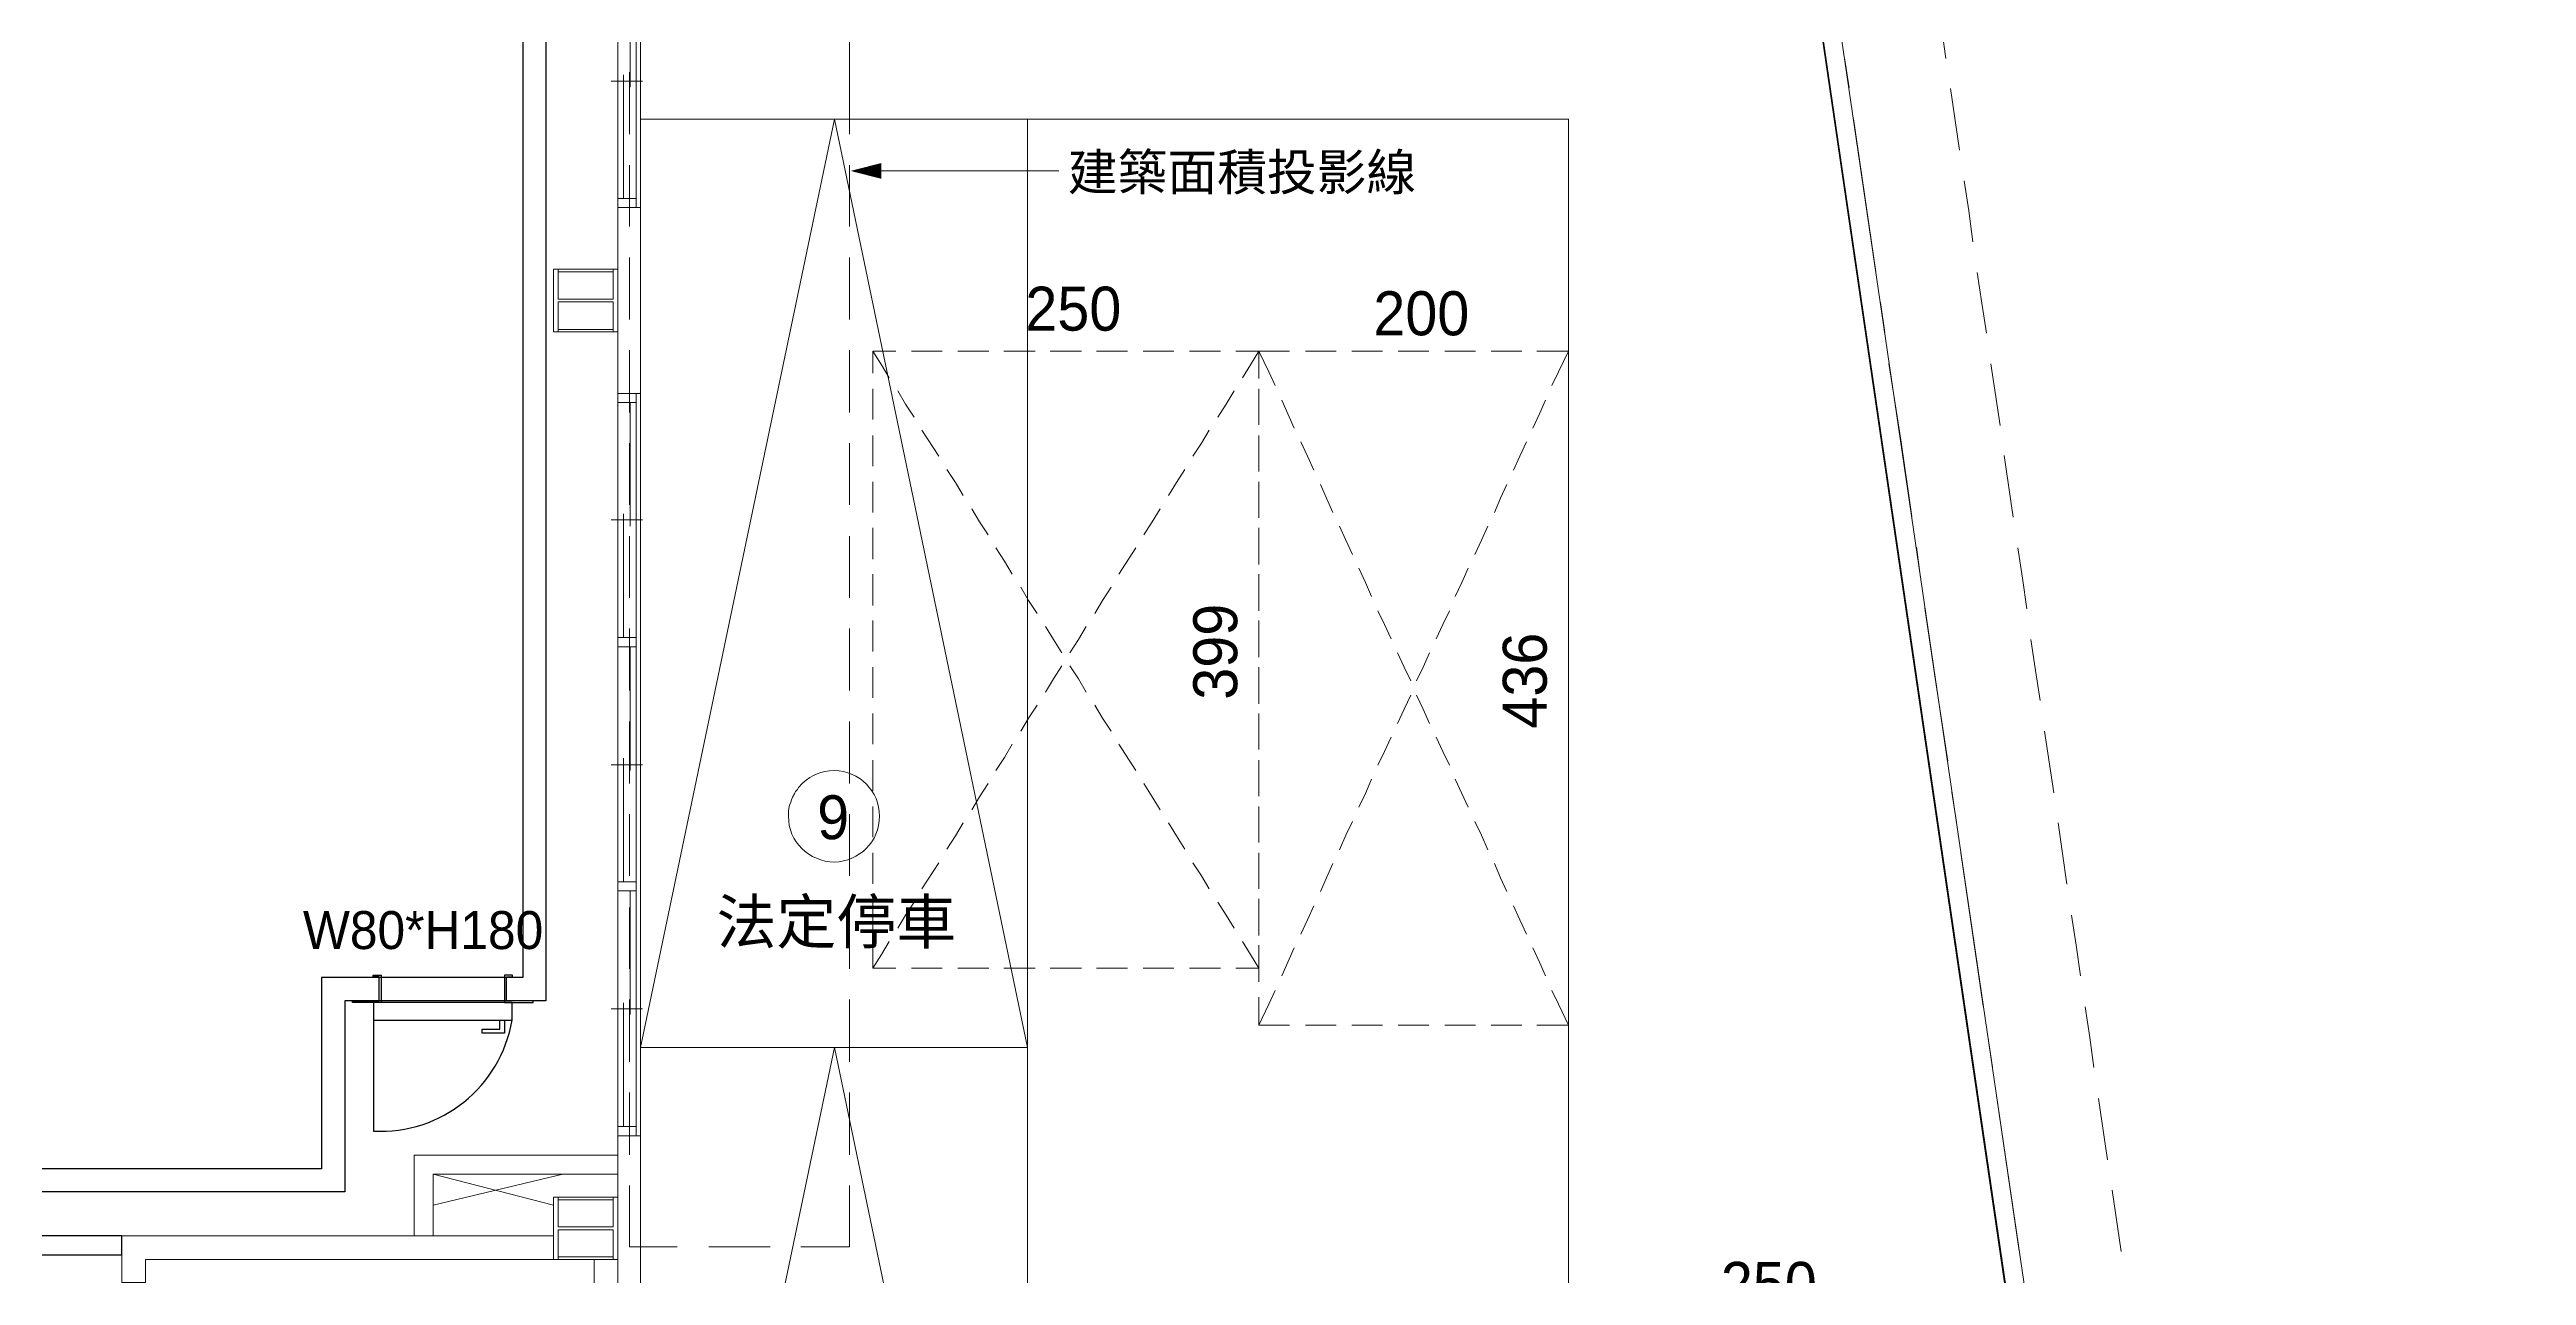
# Model space of a CAD drawing. Header units: millimetres. Extents: x -15161 to 10473752, y -72817 to 33960.
# Drawn here: x 75431 to 77034, y -40688 to -39895 of the extents above; entities that cross this region are included whole.
import ezdxf
from ezdxf import colors
from ezdxf.entities.mleader import LeaderData, LeaderLine
from ezdxf.enums import TextEntityAlignment as Align
from ezdxf.math import Vec2, Vec3

# ---------------------------------------------------------------- set-up
doc = ezdxf.new("R2010")
doc.units = ezdxf.units.MM
for name, color, linetype in [('PDF_單色填滿', 7, 'Continuous'), ('PDF_幾何圖形', 7, 'Continuous'), ('PDF_文字', 7, 'Continuous')]:
    doc.layers.add(name, color=color, linetype=linetype)
doc.layers.add('添利-門', color=150, linetype='Continuous', lineweight=25)
doc.styles.add('PDF PMingLiU', font='PMingLiU.ttf')
doc.styles.get("Standard").update_dxf_attribs({"font": 'arial.ttf'})
doc.styles.add('新細明體', font='PMingLiU.ttf')

# ---------------------------------------------------------------- blocks, each defined once
blk = doc.blocks.new('建築底圖1140116')
blk.add_lwpolyline([(473.1, -23311.8), (902.9, -23311.8), (902.9, -23299.5), (473.1, -23299.5)], close=True)
at = {"layer": 'PDF_單色填滿', "lineweight": 9}
blk.add_solid([(1394.4, -22605.5), (1374.5, -22610.6), (1394.4, -22615.7)], dxfattribs=at)
at = {"layer": 'PDF_幾何圖形', "lineweight": 0}
for p, q in [((1373.7, -22066.6), (1373.7, -22577.2)), ((2126.1, -23358.4), (1995.7, -22469.6)), ((1373.7, -22577.2), (1839, -22577.2)), ((1839, -22577.2), (1839, -23358.4))]:
    blk.add_line(p, q, dxfattribs=at)
for points in [[(1415.2, -25919.5), (2063, -25836.1), (2419.5, -25366.6), (1987.6, -22416.3), (1789.9, -22445.5), (1711.6, -21908.2), (1723.4, -21908.2), (1800.1, -22431.5), (1997.8, -22402.7), (2226.8, -23963), (2431.8, -25369.5), (2069.3, -25847.5), (1416.9, -25931.8)], [(1223.8, -22154.2), (1223.8, -22634.3), (1238.6, -22634.3), (1238.6, -22154.2)], [(1235.7, -22154.2), (1235.7, -22634.3)], [(1231.9, -22476.4), (1231.9, -22556.4)], [(2083.3, -22537.8), (2080.4, -22517.9), (2077.8, -22498)], [(2020.7, -22556.9), (2017.7, -22537.4)], [(1219.6, -22552.6), (1239.9, -22552.6)], [(1227.6, -22628.4), (1227.6, -22548.4)], [(2092.2, -22597.1), (2086.3, -22557.3)], [(2038, -22675.8), (2023.6, -22576.8)], [(2100.7, -22656.4), (2098.1, -22636.5), (2095.2, -22617)], [(1223.8, -22628.4), (1235.7, -22628.4)], [(1223.8, -22634.3), (1223.8, -22754.6), (1238.6, -22754.6), (1238.6, -22634.3)], [(2109.6, -22715.6), (2106.6, -22696.2), (2103.6, -22676.3)], [(2043.9, -22715.2), (2041, -22695.7)], [(1388.9, -22727.1), (1394.4, -22736), (1399.5, -22744.4)], [(1388.9, -22741.5), (1388.9, -22727.1), (1403.8, -22727.1)], [(1413.9, -22727.1), (1433.8, -22727.1)], [(1444, -22727.1), (1463.9, -22727.1)], [(1473.6, -22727.1), (1493.9, -22727.1)], [(1503.7, -22727.1), (1524, -22727.1)], [(1533.7, -22727.1), (1553.6, -22727.1)], [(1563.8, -22727.1), (1583.7, -22727.1)], [(1593.9, -22727.1), (1613.8, -22727.1)], [(1623.9, -22727.1), (1638.7, -22727.1), (1638.7, -22741.5)], [(1658.6, -22727.1), (1638.7, -22727.1), (1633.2, -22736), (1628.2, -22744.4)], [(1638.7, -22744.8), (1638.7, -22727.1), (1645.1, -22740.6), (1649.3, -22749.5)], [(1688.7, -22727.1), (1668.8, -22727.1)], [(1718.8, -22727.1), (1698.9, -22727.1)], [(1748.8, -22727.1), (1728.9, -22727.1)], [(1778.9, -22727.1), (1759, -22727.1)], [(1808.9, -22727.1), (1789, -22727.1)], [(1839, -22744.8), (1839, -22727.1), (1818.7, -22727.1)], [(1839, -22727.1), (1832.7, -22740.6), (1828.4, -22749.5)], [(2061.3, -22834.2), (2054.1, -22784.6), (2046.5, -22735.1)], [(2118.5, -22775.3), (2112.5, -22735.5)], [(1223.8, -22754.6), (1223.8, -23234.7), (1238.6, -23234.7), (1238.6, -22754.6)], [(1223.8, -22760.5), (1235.7, -22760.5)], [(1231.9, -22760.5), (1231.9, -22840.5)], [(1235.7, -22754.6), (1235.7, -23234.7)], [(1388.9, -22771.5), (1388.9, -22751.6)], [(1405, -22752.9), (1410.1, -22761.4), (1415.6, -22769.8)], [(1622.7, -22752.9), (1617.6, -22761.4), (1612.1, -22769.8)], [(1638.7, -22751.6), (1638.7, -22771.5)], [(1638.7, -22755), (1638.7, -22774.9)], [(1653.6, -22758.8), (1657.4, -22767.7), (1661.6, -22777)], [(1824.2, -22758.8), (1820.4, -22767.7), (1816.1, -22777)], [(1839, -22774.9), (1839, -22755)], [(1420.7, -22778.3), (1431.7, -22795.2)], [(1606.6, -22778.3), (1601.5, -22786.8), (1596, -22795.2)], [(1388.9, -22801.6), (1388.9, -22781.7)], [(1638.7, -22781.7), (1638.7, -22801.6)], [(1638.7, -22785.1), (1638.7, -22805)], [(1665.8, -22785.9), (1670.1, -22795.2), (1674.3, -22804.1)], [(1811.9, -22785.9), (1807.7, -22795.2), (1803.4, -22804.1)], [(1839, -22805), (1839, -22785.1)], [(1436.8, -22803.7), (1442.3, -22812.2), (1447.4, -22820.6)], [(1590.9, -22803.7), (1585.4, -22812.2), (1580.3, -22820.6)], [(2126.9, -22834.6), (2121, -22794.8)], [(1388.9, -22831.6), (1388.9, -22811.7)], [(1638.7, -22811.7), (1638.7, -22831.6)], [(1638.7, -22815.1), (1638.7, -22835)], [(1678.5, -22813.4), (1682.4, -22822.3), (1686.6, -22831.6)], [(1799.2, -22813.4), (1795, -22822.3), (1791.2, -22831.6)], [(1839, -22835), (1839, -22815.1)], [(1219.6, -22836.3), (1239.9, -22836.3)], [(1227.6, -22912.5), (1227.6, -22832.5)], [(1388.9, -22861.7), (1388.9, -22841.4)], [(1452.9, -22829.1), (1457.9, -22837.6), (1463.5, -22846)], [(1574.8, -22829.1), (1569.7, -22837.6), (1564.2, -22846)], [(1638.7, -22841.4), (1638.7, -22861.7)], [(1690.8, -22840.5), (1695.1, -22849.4), (1699.3, -22858.7)], [(1786.9, -22840.5), (1782.7, -22849.4), (1778.5, -22858.7)], [(1468.5, -22854.5), (1474, -22863), (1479.1, -22871.4)], [(1559.1, -22854.5), (1548.1, -22871.4)], [(1638.7, -22845.2), (1638.7, -22865.1)], [(1839, -22865.1), (1839, -22845.2)], [(2066.8, -22873.6), (2064.3, -22854.1)], [(2135.8, -22893.9), (2132.9, -22874), (2129.9, -22854.5)], [(1388.9, -22891.8), (1388.9, -22871.4)], [(1638.7, -22871.4), (1638.7, -22891.8)], [(1703.5, -22867.6), (1707.8, -22876.9), (1711.6, -22885.8)], [(1774.2, -22867.6), (1770, -22876.9), (1765.8, -22885.8)], [(1484.6, -22879.9), (1489.7, -22888.4), (1495.2, -22896.8)], [(1543.1, -22879.9), (1537.5, -22888.4), (1532.5, -22896.8)], [(1638.7, -22875.3), (1638.7, -22895.2)], [(1839, -22895.2), (1839, -22875.3)], [(1388.9, -22921.4), (1388.9, -22901.5)], [(1500.7, -22905.3), (1505.8, -22913.8), (1511.3, -22922.3)], [(1527, -22905.3), (1521.9, -22913.8), (1516.4, -22922.3)], [(1638.7, -22901.5), (1638.7, -22921.4)], [(1638.7, -22904.9), (1638.7, -22925.2)], [(1715.8, -22895.2), (1720, -22904), (1724.3, -22913.4)], [(1762, -22895.2), (1757.7, -22904), (1753.5, -22913.4)], [(1839, -22925.2), (1839, -22904.9)], [(2084.6, -22992.5), (2077, -22943), (2069.8, -22893.5)], [(1223.8, -22912.5), (1235.7, -22912.5)], [(1235.7, -22918.4), (1223.8, -22918.4)], [(1231.9, -22918.4), (1231.9, -22998.5)], [(1728.5, -22922.3), (1732.7, -22931.6), (1737, -22940.5)], [(1749.2, -22922.3), (1745, -22931.6), (1740.8, -22940.5)], [(2144.3, -22953.2), (2141.3, -22933.7), (2138.4, -22913.8)], [(1388.9, -22951.5), (1388.9, -22931.6)], [(1511.3, -22930.7), (1505.8, -22939.2), (1500.7, -22947.7)], [(1516.4, -22930.7), (1521.9, -22939.2), (1527, -22947.7)], [(1638.7, -22931.6), (1638.7, -22951.5)], [(1638.7, -22935), (1638.7, -22955.3)], [(1839, -22955.3), (1839, -22935)], [(1737, -22949.8), (1732.7, -22958.7), (1728.5, -22968)], [(1740.8, -22949.8), (1745, -22958.7), (1749.2, -22968)], [(1388.9, -22981.5), (1388.9, -22961.6)], [(1495.2, -22956.1), (1489.7, -22964.6), (1484.6, -22973.1)], [(1532.5, -22956.1), (1537.5, -22964.6), (1543.1, -22973.1)], [(1638.7, -22961.6), (1638.7, -22981.5)], [(1638.7, -22965), (1638.7, -22984.9)], [(1839, -22984.9), (1839, -22965)], [(1479.1, -22981.5), (1474, -22990), (1468.5, -22998.5)], [(1548.1, -22981.5), (1559.1, -22998.5)], [(1724.3, -22976.9), (1720, -22986.2), (1715.8, -22995.1)], [(1753.5, -22976.9), (1757.7, -22986.2), (1762, -22995.1)], [(2153.2, -23012.9), (2147.2, -22973.1)], [(1219.6, -22994.7), (1239.9, -22994.7)], [(1227.6, -23070.4), (1227.6, -22990.4)], [(1388.9, -23011.6), (1388.9, -22991.7)], [(1638.7, -22991.7), (1638.7, -23011.6)], [(1638.7, -22995.1), (1638.7, -23015)], [(1839, -23015), (1839, -22995.1)], [(1463.5, -23006.9), (1457.9, -23015.4), (1452.9, -23023.9)], [(1564.2, -23006.9), (1569.7, -23015.4), (1574.8, -23023.9)], [(1711.6, -23004), (1707.8, -23013.3), (1703.5, -23022.2)], [(1765.8, -23004), (1770, -23013.3), (1774.2, -23022.2)], [(2090.1, -23031.9), (2087.1, -23012.4)], [(1388.9, -23041.7), (1388.9, -23021.8)], [(1447.4, -23032.3), (1442.3, -23040.8), (1436.8, -23049.3)], [(1580.3, -23032.3), (1585.4, -23040.8), (1590.9, -23049.3)], [(1638.7, -23021.8), (1638.7, -23041.7)], [(1638.7, -23025.1), (1638.7, -23045)], [(1699.3, -23031.5), (1695.1, -23040.4), (1690.8, -23049.7)], [(1778.5, -23031.5), (1782.7, -23040.4), (1786.9, -23049.7)], [(1839, -23045), (1839, -23025.1)], [(2161.6, -23072.1), (2158.7, -23052.2), (2156.1, -23032.3)], [(1388.9, -23071.7), (1388.9, -23051.8)], [(1431.7, -23058.2), (1420.7, -23075.1)], [(1596, -23058.2), (1601.5, -23066.6), (1606.6, -23075.1)], [(1638.7, -23051.8), (1638.7, -23071.7)], [(1638.7, -23055.2), (1638.7, -23075.1)], [(1686.6, -23058.6), (1682.4, -23067.9), (1678.5, -23076.8)], [(1791.2, -23058.6), (1795, -23067.9), (1799.2, -23076.8)], [(1839, -23075.1), (1839, -23055.2)], [(2107.4, -23150.9), (2093.1, -23051.8)], [(1223.8, -23070.4), (1235.7, -23070.4)], [(1223.8, -23076.4), (1235.7, -23076.4)], [(1231.9, -23076.4), (1231.9, -23156.4)], [(1388.9, -23101.8), (1388.9, -23081.5)], [(1638.7, -23081.5), (1638.7, -23101.8)], [(1415.6, -23083.6), (1410.1, -23092), (1405, -23100.5)], [(1612.1, -23083.6), (1617.6, -23092), (1622.7, -23100.5)], [(1638.7, -23085.3), (1638.7, -23105.2)], [(1674.3, -23086.1), (1670.1, -23095), (1665.8, -23104.3)], [(1803.4, -23086.1), (1807.7, -23095), (1811.9, -23104.3)], [(1839, -23105.2), (1839, -23085.3)], [(2170.5, -23131.4), (2167.6, -23111.5), (2164.6, -23092)], [(1399.5, -23109), (1394.4, -23117.4), (1388.9, -23126.3)], [(1403.8, -23126.3), (1388.9, -23126.3), (1388.9, -23111.5)], [(1638.7, -23111.5), (1638.7, -23126.3), (1623.9, -23126.3)], [(1628.2, -23109), (1633.2, -23117.4), (1638.7, -23126.3)], [(1661.6, -23113.2), (1657.4, -23122.5), (1653.6, -23131.4)], [(1816.1, -23113.2), (1820.4, -23122.5), (1824.2, -23131.4)], [(1433.8, -23126.3), (1413.9, -23126.3)], [(1463.9, -23126.3), (1444, -23126.3)], [(1493.9, -23126.3), (1473.6, -23126.3)], [(1524, -23126.3), (1503.7, -23126.3)], [(1553.6, -23126.3), (1533.7, -23126.3)], [(1583.7, -23126.3), (1563.8, -23126.3)], [(1613.8, -23126.3), (1593.9, -23126.3)], [(1638.7, -23115.3), (1638.7, -23135.2)], [(1839, -23135.2), (1839, -23115.3)], [(1649.3, -23140.7), (1645.1, -23149.6), (1638.7, -23163.2)], [(1638.7, -23145), (1638.7, -23163.2), (1658.6, -23163.2)], [(1818.7, -23163.2), (1839, -23163.2), (1839, -23145)], [(1828.4, -23140.7), (1832.7, -23149.6), (1839, -23163.2)], [(1219.6, -23152.6), (1239.9, -23152.6)], [(1227.6, -23228.8), (1227.6, -23148.8)], [(2179, -23190.7), (2176.5, -23171.2), (2173.5, -23151.3)], [(1668.8, -23163.2), (1688.7, -23163.2)], [(1698.9, -23163.2), (1718.8, -23163.2)], [(1728.9, -23163.2), (1748.8, -23163.2)], [(1759, -23163.2), (1778.9, -23163.2)], [(1789, -23163.2), (1808.9, -23163.2)], [(2113.4, -23190.3), (2110.4, -23170.4)], [(2130.7, -23309.2), (2116.3, -23210.2)], [(2187.9, -23250.4), (2182, -23210.6)], [(1223.8, -23227.1), (1223.8, -23674.6), (1238.6, -23674.6), (1238.6, -23227.1)], [(1223.8, -23228.8), (1235.7, -23228.8)], [(1092.1, -23299.5), (1092.1, -23247.4), (1223.8, -23247.4)], [(1104.4, -23259.7), (1182.3, -23279.6)], [(1104.4, -23279.6), (1188.2, -23259.7)], [(1223.8, -23259.7), (1104.4, -23259.7), (1104.4, -23299.5)], [(2196.8, -23309.7), (2190.9, -23269.9)], [(902.9, -23329.6), (918.1, -23329.6), (902.9, -23329.6), (902.9, -23299.5)]]:
    blk.add_lwpolyline(points, dxfattribs=at)
at = {"layer": 'PDF_幾何圖形', "lineweight": 13}
for points in [[(2020.7, -22556.9), (2017.7, -22537.4)], [(2038, -22675.8), (2023.6, -22576.8)], [(2043.9, -22715.2), (2041, -22695.7)], [(2061.3, -22834.2), (2054.1, -22784.6), (2046.5, -22735.1)], [(2066.8, -22873.6), (2064.3, -22854.1)], [(2084.6, -22992.5), (2077, -22943), (2069.8, -22893.5)], [(2090.1, -23031.9), (2087.1, -23012.4)], [(2107.4, -23150.9), (2093.1, -23051.8)], [(2113.4, -23190.3), (2110.4, -23170.4)], [(2130.7, -23309.2), (2116.3, -23210.2)]]:
    blk.add_lwpolyline(points, dxfattribs=at)
at = {"layer": 'PDF_幾何圖形', "lineweight": 5}
for points in [[(1231.4, -22586.9), (1231.4, -22546.7)], [(1373.7, -22546.7), (1373.7, -22586.9)], [(1231.4, -22646.6), (1231.4, -22606.8)], [(1373.7, -22606.8), (1373.7, -22646.6)], [(1231.4, -22706.7), (1231.4, -22666.5)], [(1373.7, -22666.5), (1373.7, -22706.7)], [(1231.4, -22766.9), (1231.4, -22726.6)], [(1373.7, -22726.6), (1373.7, -22766.9)], [(1388.9, -22727.1), (1394.4, -22736), (1399.5, -22744.4)], [(1388.9, -22741.5), (1388.9, -22727.1), (1403.8, -22727.1)], [(1413.9, -22727.1), (1433.8, -22727.1)], [(1444, -22727.1), (1463.9, -22727.1)], [(1473.6, -22727.1), (1493.9, -22727.1)], [(1503.7, -22727.1), (1524, -22727.1)], [(1533.7, -22727.1), (1553.6, -22727.1)], [(1563.8, -22727.1), (1583.7, -22727.1)], [(1593.9, -22727.1), (1613.8, -22727.1)], [(1623.9, -22727.1), (1638.7, -22727.1), (1638.7, -22741.5)], [(1658.6, -22727.1), (1638.7, -22727.1), (1633.2, -22736), (1628.2, -22744.4)], [(1638.7, -22744.8), (1638.7, -22727.1), (1645.1, -22740.6), (1649.3, -22749.5)], [(1688.7, -22727.1), (1668.8, -22727.1)], [(1718.8, -22727.1), (1698.9, -22727.1)], [(1748.8, -22727.1), (1728.9, -22727.1)], [(1778.9, -22727.1), (1759, -22727.1)], [(1808.9, -22727.1), (1789, -22727.1)], [(1839, -22744.8), (1839, -22727.1), (1818.7, -22727.1)], [(1839, -22727.1), (1832.7, -22740.6), (1828.4, -22749.5)], [(1388.9, -22771.5), (1388.9, -22751.6)], [(1405, -22752.9), (1410.1, -22761.4), (1415.6, -22769.8)], [(1622.7, -22752.9), (1617.6, -22761.4), (1612.1, -22769.8)], [(1638.7, -22751.6), (1638.7, -22771.5)], [(1638.7, -22755), (1638.7, -22774.9)], [(1653.6, -22758.8), (1657.4, -22767.7), (1661.6, -22777)], [(1824.2, -22758.8), (1820.4, -22767.7), (1816.1, -22777)], [(1839, -22774.9), (1839, -22755)], [(1420.7, -22778.3), (1431.7, -22795.2)], [(1606.6, -22778.3), (1601.5, -22786.8), (1596, -22795.2)], [(1231.4, -22826.6), (1231.4, -22786.8)], [(1373.7, -22786.8), (1373.7, -22826.6)], [(1388.9, -22801.6), (1388.9, -22781.7)], [(1638.7, -22781.7), (1638.7, -22801.6)], [(1638.7, -22785.1), (1638.7, -22805)], [(1665.8, -22785.9), (1670.1, -22795.2), (1674.3, -22804.1)], [(1811.9, -22785.9), (1807.7, -22795.2), (1803.4, -22804.1)], [(1839, -22805), (1839, -22785.1)], [(1436.8, -22803.7), (1442.3, -22812.2), (1447.4, -22820.6)], [(1590.9, -22803.7), (1585.4, -22812.2), (1580.3, -22820.6)], [(1388.9, -22831.6), (1388.9, -22811.7)], [(1638.7, -22811.7), (1638.7, -22831.6)], [(1638.7, -22815.1), (1638.7, -22835)], [(1678.5, -22813.4), (1682.4, -22822.3), (1686.6, -22831.6)], [(1799.2, -22813.4), (1795, -22822.3), (1791.2, -22831.6)], [(1839, -22835), (1839, -22815.1)], [(1388.9, -22861.7), (1388.9, -22841.4)], [(1452.9, -22829.1), (1457.9, -22837.6), (1463.5, -22846)], [(1574.8, -22829.1), (1569.7, -22837.6), (1564.2, -22846)], [(1638.7, -22841.4), (1638.7, -22861.7)], [(1690.8, -22840.5), (1695.1, -22849.4), (1699.3, -22858.7)], [(1786.9, -22840.5), (1782.7, -22849.4), (1778.5, -22858.7)], [(1231.4, -22886.7), (1231.4, -22846.9)], [(1373.7, -22846.9), (1373.7, -22886.7)], [(1468.5, -22854.5), (1474, -22863), (1479.1, -22871.4)], [(1559.1, -22854.5), (1548.1, -22871.4)], [(1638.7, -22845.2), (1638.7, -22865.1)], [(1839, -22865.1), (1839, -22845.2)], [(1388.9, -22891.8), (1388.9, -22871.4)], [(1638.7, -22871.4), (1638.7, -22891.8)], [(1703.5, -22867.6), (1707.8, -22876.9), (1711.6, -22885.8)], [(1774.2, -22867.6), (1770, -22876.9), (1765.8, -22885.8)], [(1484.6, -22879.9), (1489.7, -22888.4), (1495.2, -22896.8)], [(1543.1, -22879.9), (1537.5, -22888.4), (1532.5, -22896.8)], [(1638.7, -22875.3), (1638.7, -22895.2)], [(1839, -22895.2), (1839, -22875.3)], [(1388.9, -22921.4), (1388.9, -22901.5)], [(1500.7, -22905.3), (1505.8, -22913.8), (1511.3, -22922.3)], [(1527, -22905.3), (1521.9, -22913.8), (1516.4, -22922.3)], [(1638.7, -22901.5), (1638.7, -22921.4)], [(1638.7, -22904.9), (1638.7, -22925.2)], [(1715.8, -22895.2), (1720, -22904), (1724.3, -22913.4)], [(1762, -22895.2), (1757.7, -22904), (1753.5, -22913.4)], [(1839, -22925.2), (1839, -22904.9)], [(1231.4, -22946.8), (1231.4, -22906.6)], [(1373.7, -22906.6), (1373.7, -22946.8)], [(1728.5, -22922.3), (1732.7, -22931.6), (1737, -22940.5)], [(1749.2, -22922.3), (1745, -22931.6), (1740.8, -22940.5)], [(1388.9, -22951.5), (1388.9, -22931.6)], [(1511.3, -22930.7), (1505.8, -22939.2), (1500.7, -22947.7)], [(1516.4, -22930.7), (1521.9, -22939.2), (1527, -22947.7)], [(1638.7, -22931.6), (1638.7, -22951.5)], [(1638.7, -22935), (1638.7, -22955.3)], [(1839, -22955.3), (1839, -22935)], [(1737, -22949.8), (1732.7, -22958.7), (1728.5, -22968)], [(1740.8, -22949.8), (1745, -22958.7), (1749.2, -22968)], [(1231.4, -23006.9), (1231.4, -22966.7)], [(1373.7, -22966.7), (1373.7, -23006.9)], [(1388.9, -22981.5), (1388.9, -22961.6)], [(1495.2, -22956.1), (1489.7, -22964.6), (1484.6, -22973.1)], [(1532.5, -22956.1), (1537.5, -22964.6), (1543.1, -22973.1)], [(1638.7, -22961.6), (1638.7, -22981.5)], [(1638.7, -22965), (1638.7, -22984.9)], [(1839, -22984.9), (1839, -22965)], [(1479.1, -22981.5), (1474, -22990), (1468.5, -22998.5)], [(1548.1, -22981.5), (1559.1, -22998.5)], [(1724.3, -22976.9), (1720, -22986.2), (1715.8, -22995.1)], [(1753.5, -22976.9), (1757.7, -22986.2), (1762, -22995.1)], [(1388.9, -23011.6), (1388.9, -22991.7)], [(1638.7, -22991.7), (1638.7, -23011.6)], [(1638.7, -22995.1), (1638.7, -23015)], [(1839, -23015), (1839, -22995.1)], [(1343.2, -23006.9), (1340.7, -23009.5), (1340.2, -23010.7)], [(1463.5, -23006.9), (1457.9, -23015.4), (1452.9, -23023.9)], [(1564.2, -23006.9), (1569.7, -23015.4), (1574.8, -23023.9)], [(1711.6, -23004), (1707.8, -23013.3), (1703.5, -23022.2)], [(1765.8, -23004), (1770, -23013.3), (1774.2, -23022.2)], [(1231.4, -23066.6), (1231.4, -23026.8)], [(1373.7, -23026.8), (1373.7, -23066.6)], [(1388.9, -23041.7), (1388.9, -23021.8)], [(1447.4, -23032.3), (1442.3, -23040.8), (1436.8, -23049.3)], [(1580.3, -23032.3), (1585.4, -23040.8), (1590.9, -23049.3)], [(1638.7, -23021.8), (1638.7, -23041.7)], [(1638.7, -23025.1), (1638.7, -23045)], [(1699.3, -23031.5), (1695.1, -23040.4), (1690.8, -23049.7)], [(1778.5, -23031.5), (1782.7, -23040.4), (1786.9, -23049.7)], [(1839, -23045), (1839, -23025.1)], [(1388.9, -23071.7), (1388.9, -23051.8)], [(1431.7, -23058.2), (1420.7, -23075.1)], [(1596, -23058.2), (1601.5, -23066.6), (1606.6, -23075.1)], [(1638.7, -23051.8), (1638.7, -23071.7)], [(1638.7, -23055.2), (1638.7, -23075.1)], [(1686.6, -23058.6), (1682.4, -23067.9), (1678.5, -23076.8)], [(1791.2, -23058.6), (1795, -23067.9), (1799.2, -23076.8)], [(1839, -23075.1), (1839, -23055.2)], [(1388.9, -23101.8), (1388.9, -23081.5)], [(1638.7, -23081.5), (1638.7, -23101.8)], [(1231.4, -23126.8), (1231.4, -23087)], [(1373.7, -23087), (1373.7, -23126.8)], [(1415.6, -23083.6), (1410.1, -23092), (1405, -23100.5)], [(1612.1, -23083.6), (1617.6, -23092), (1622.7, -23100.5)], [(1638.7, -23085.3), (1638.7, -23105.2)], [(1674.3, -23086.1), (1670.1, -23095), (1665.8, -23104.3)], [(1803.4, -23086.1), (1807.7, -23095), (1811.9, -23104.3)], [(1839, -23105.2), (1839, -23085.3)], [(1399.5, -23109), (1394.4, -23117.4), (1388.9, -23126.3)], [(1403.8, -23126.3), (1388.9, -23126.3), (1388.9, -23111.5)], [(1638.7, -23111.5), (1638.7, -23126.3), (1623.9, -23126.3)], [(1628.2, -23109), (1633.2, -23117.4), (1638.7, -23126.3)], [(1661.6, -23113.2), (1657.4, -23122.5), (1653.6, -23131.4)], [(1816.1, -23113.2), (1820.4, -23122.5), (1824.2, -23131.4)], [(1433.8, -23126.3), (1413.9, -23126.3)], [(1463.9, -23126.3), (1444, -23126.3)], [(1493.9, -23126.3), (1473.6, -23126.3)], [(1524, -23126.3), (1503.7, -23126.3)], [(1553.6, -23126.3), (1533.7, -23126.3)], [(1583.7, -23126.3), (1563.8, -23126.3)], [(1613.8, -23126.3), (1593.9, -23126.3)], [(1638.7, -23115.3), (1638.7, -23135.2)], [(1839, -23135.2), (1839, -23115.3)], [(1231.4, -23186.9), (1231.4, -23146.7)], [(1373.7, -23146.7), (1373.7, -23186.9)], [(1649.3, -23140.7), (1645.1, -23149.6), (1638.7, -23163.2)], [(1638.7, -23145), (1638.7, -23163.2), (1658.6, -23163.2)], [(1818.7, -23163.2), (1839, -23163.2), (1839, -23145)], [(1828.4, -23140.7), (1832.7, -23149.6), (1839, -23163.2)], [(1668.8, -23163.2), (1688.7, -23163.2)], [(1698.9, -23163.2), (1718.8, -23163.2)], [(1728.9, -23163.2), (1748.8, -23163.2)], [(1759, -23163.2), (1778.9, -23163.2)], [(1789, -23163.2), (1808.9, -23163.2)], [(1231.4, -23247), (1231.4, -23206.8)], [(1373.7, -23206.8), (1373.7, -23247)], [(1262.3, -23306.7), (1231.4, -23306.7), (1231.4, -23266.9)], [(1373.7, -23266.9), (1373.7, -23306.7), (1342.4, -23306.7)], [(1322.5, -23306.7), (1282.7, -23306.7)]]:
    blk.add_lwpolyline(points, dxfattribs=at)
at = {"layer": 'PDF_幾何圖形', "lineweight": 0}
for points in [[(1488.9, -23177.6), (1364, -22577.2), (1238.6, -23177.6), (1364, -22577.2)], [(1238.6, -23177.6), (1238.6, -22577.2), (1488.9, -22577.2), (1488.9, -23177.6)], [(1220.8, -22714.8), (1223.8, -22714.8), (1223.8, -22674.1), (1220.8, -22674.1), (1220.8, -22693.6), (1185.3, -22693.6), (1185.3, -22674.1), (1182.3, -22674.1), (1182.3, -22714.8), (1185.3, -22714.8), (1185.3, -22695.3), (1220.8, -22695.3)], [(1185.3, -22675.8), (1185.3, -22674.1), (1220.8, -22674.1), (1220.8, -22675.8)], [(1185.3, -22714.8), (1185.3, -22713.1), (1220.8, -22713.1), (1220.8, -22714.8)], [(1488.9, -23777.5), (1364, -23177.6), (1238.6, -23777.5), (1364, -23177.6)], [(1238.6, -23777.5), (1238.6, -23177.6), (1488.9, -23177.6), (1488.9, -23777.5)], [(1220.8, -23314.7), (1223.8, -23314.7), (1223.8, -23274.5), (1220.8, -23274.5), (1220.8, -23293.6), (1185.3, -23293.6), (1185.3, -23274.5), (1182.3, -23274.5), (1182.3, -23314.7), (1185.3, -23314.7), (1185.3, -23295.7), (1220.8, -23295.7)], [(1185.3, -23276.2), (1185.3, -23274.5), (1220.8, -23274.5), (1220.8, -23276.2)], [(902.9, -23329.6), (918.1, -23329.6), (918.1, -23314.7), (1182.3, -23314.7), (1182.3, -23299.5), (902.9, -23299.5)], [(902.9, -23499.8), (902.9, -23589.5), (1223.8, -23589.5), (1223.8, -23314.7), (1208.6, -23314.7), (1208.6, -23574.7), (918.1, -23574.7), (918.1, -23499.8)], [(1185.3, -23314.7), (1185.3, -23313.1), (1220.8, -23313.1), (1220.8, -23314.7)]]:
    blk.add_lwpolyline(points, close=True, dxfattribs=at)
at = {"layer": 'PDF_幾何圖形', "lineweight": 5}
for points in [[(1238.6, -23177.6), (1238.6, -22577.2), (1488.9, -22577.2), (1488.9, -23177.6)], [(1238.6, -23777.5), (1238.6, -23177.6), (1488.9, -23177.6), (1488.9, -23777.5)]]:
    blk.add_lwpolyline(points, close=True, dxfattribs=at)
at = {"layer": 'PDF_幾何圖形', "lineweight": 0}
blk.add_lwpolyline([(1839, -22577.2), (1488.9, -22577.2, -0.000209), (1488.4, -24980.8)], format="xyb", dxfattribs=at)
at = {"layer": 'PDF_幾何圖形', "lineweight": 9}
blk.add_lwpolyline([(1394.4, -22610.6), (1509.2, -22610.6)], dxfattribs=at)
at = {"layer": 'PDF_幾何圖形', "lineweight": 0}
blk.add_open_spline([(1839, -24903.8), (1839, -24128.2), (1839, -23352.7), (1839, -22577.2)], degree=3, dxfattribs=at)
at = {"layer": 'PDF_幾何圖形', "lineweight": 5}
for points in [[(1364, -22998.5), (1354.8, -22999.1), (1350.3, -23000.8), (1343.2, -23006.9)], [(1393.2, -23028.1), (1393.3, -23011.8), (1380.2, -22998.8), (1364, -22998.5)], [(1336.9, -23015.8), (1335.3, -23020.2), (1333.9, -23023.3), (1334.3, -23028.1)], [(1340.2, -23010.7), (1337.8, -23012.8), (1338.7, -23013), (1336.9, -23015.8)], [(1334.3, -23028.1), (1334.1, -23044.4), (1347.7, -23057.5), (1364, -23057.7)], [(1364, -23057.7), (1380.2, -23057.3), (1393.2, -23044.5), (1393.2, -23028.1)]]:
    blk.add_open_spline(points, degree=3, dxfattribs=at)
at = {"layer": 'PDF_文字', "attachment_point": 4, "style": 'PDF PMingLiU'}
for s, insert, char_height in [('建築面積投影線', (1515.1, -22612.7), 23.61), ('250', (1487.6, -22699.9), 28.45), ('200', (1712.8, -22702.9), 28.45), ('9', (1352.9, -23028.9), 28.4), ('法定停車', (1287.7, -23097.9), 28.45), ('250', (1937.7, -23330.8), 28.45)]:
    blk.add_mtext(s, dxfattribs=dict(at, insert=insert, char_height=char_height))
at = {"layer": 'PDF_文字', "char_height": 28.45, "attachment_point": 4, "rotation": 90, "style": 'PDF PMingLiU'}
for s, insert in [('399', (1610.7, -22952.7)), ('436', (1811, -22971.4))]:
    blk.add_mtext(s, dxfattribs=dict(at, insert=insert))
blk = doc.blocks.new('庫板圖灰底')
at = {"color": 8}
for points in [[(80557.7, -16889.6), (80557.7, -15682.5), (82713, -15682.5), (82713, -16710.6), (82582.8, -16710.6), (82582.8, -16834.2), (81963.1, -16834.2), (81963.1, -17483.3), (82715, -17483.3), (82715, -18673.2), (82012.9, -18673.2), (82012.9, -18633), (81964.4, -18633), (81964.4, -18673.2), (81262.6, -18673.2), (81262.6, -18633), (81214.1, -18633), (81214.1, -18673.2), (80513.6, -18673.2), (80513.6, -18032.6), (79758.8, -18032.6), (79758.8, -16889.6)], [(80572.7, -16904.6), (80572.7, -15697.5), (82698, -15697.5), (82698, -16695.6), (82567.8, -16695.6), (82567.8, -16819.2), (81948.1, -16819.2), (81948.1, -17498.3), (82700, -17498.3), (82700, -18658.2), (82027.9, -18658.2), (82027.9, -18618), (81949.4, -18618), (81949.4, -18658.2), (81277.6, -18658.2), (81277.6, -18618), (81199.1, -18618), (81199.1, -18658.2), (80528.6, -18658.2), (80528.6, -18017.6), (79773.8, -18017.6), (79773.8, -16904.6)]]:
    blk.add_lwpolyline(points, close=True, dxfattribs=at)
blk = doc.blocks.new('庫門圖灰底')
at = {"color": 8}
blk.add_line((63477.3, -40511.6), (63477.2, -40594.9), dxfattribs=at)
at = {"layer": '添利-門', "color": 8, "linetype": 'Continuous'}
for p, q in [((63477.1, -40493.9), (63482.1, -40493.9)), ((63477.1, -40495), (63477.1, -40493.9)), ((63481, -40495), (63477.1, -40495)), ((63481, -40510.5), (63481, -40495)), ((63482.1, -40493.9), (63482.1, -40511.6)), ((63567.1, -40494), (63562.1, -40494)), ((63562.1, -40494), (63562.1, -40511.7)), ((63563.3, -40510.5), (63563.3, -40495.1)), ((63563.3, -40495.1), (63567.1, -40495.1)), ((63567.1, -40495.1), (63567.1, -40494)), ((63463.6, -40511.6), (63463.6, -40510.5)), ((63463.6, -40510.5), (63481, -40510.5)), ((63482.1, -40511.6), (63463.6, -40511.6)), ((63562.1, -40511.7), (63580.6, -40511.7)), ((63580.6, -40510.5), (63563.3, -40510.5)), ((63580.6, -40511.7), (63580.6, -40510.5))]:
    blk.add_line(p, q, dxfattribs=at)
at = {"layer": '添利-門', "color": 8}
for p, q in [((63566.9, -40511.7), (63477.3, -40511.6)), ((63477.3, -40511.6), (63477.3, -40523)), ((63477.3, -40523), (63566.9, -40523.1)), ((63559, -40529), (63559, -40523.1)), ((63562.1, -40523.1), (63562.1, -40531.6)), ((63566.9, -40523.1), (63566.9, -40511.7)), ((63547.6, -40531.6), (63547.6, -40529)), ((63547.6, -40529), (63559, -40529)), ((63562.1, -40531.6), (63547.6, -40531.6))]:
    blk.add_line(p, q, dxfattribs=at)
blk.add_arc((63481.7, -40508.5), 86.5, 267.0306, 350.2613, dxfattribs=at)
at = {"layer": '添利-門', "color": 8, "style": '新細明體'}
blk.add_text('W80*H180', height=24.58, dxfattribs=at).set_placement((63431.6, -40477.1))
blk = doc.blocks.new('_DetailCallout')
at = {"color": 0, "linetype": 'ByBlock', "lineweight": -2, "transparency": 16777216}
blk.add_line((8, 0), (-8, 0), dxfattribs=at)
blk.add_circle((0, 0), 8, dxfattribs=at)
at = {"color": 0, "transparency": 16777216}
for tag, p in [('視圖號碼', (0, 1)), ('圖紙號碼', (0, -6))]:
    blk.add_attdef(tag, text='', height=3, dxfattribs=at).set_placement(p, align=Align.CENTER)

msp = doc.modelspace()

# ---------------------------------------------------------------- block references
at = {"color": 2}
msp.add_blockref('建築底圖1140116', (74574.9411, -17363.1172), dxfattribs=at)
at = {"color": 150}
msp.add_blockref('庫板圖灰底', (-6960.6958, -23799.9857), dxfattribs=at)
at = {"color": 6}
msp.add_blockref('庫門圖灰底', (12163.4389, 0), dxfattribs=at)

# ---------------------------------------------------------------- leaders
at = {"color": 30}
ml = msp.add_multileader_block('Standard', dxfattribs=at)
ml.set_content('_DetailCallout', color=30, scale=15)
ml.set_attribute('視圖號碼', '冷凍庫', width=0)
ml.set_attribute('圖紙號碼', 'E', width=0)
ml.set_leader_properties()
ml.build(insert=Vec2(0, 0))
ml.multileader.update_dxf_attribs({"leader_type": 0})
ctx = ml.context
ctx.base_point, ctx.plane_origin = Vec3(75349.539, -47538.8607), Vec3(75469.539, -47538.8607)
notes = []
notes.append((ctx, [(0, (0, 0, 0), (0, 0), (1, 0), 1, [])]))
ctx.block.insert = Vec3(75469.539, -47538.8607)
ml = msp.add_multileader_block('Standard', dxfattribs=at)
ml.set_content('_DetailCallout', color=30, scale=15)
ml.set_attribute('視圖號碼', '急速庫', width=0)
ml.set_attribute('圖紙號碼', 'B', width=0)
ml.set_leader_properties()
ml.build(insert=Vec2(0, 0))
ml.multileader.update_dxf_attribs({"leader_type": 0})
ctx = ml.context
ctx.base_point, ctx.plane_origin = Vec3(93372.1061, -47545.9996), Vec3(93492.1061, -47545.9996)
notes.append((ctx, [(0, (0, 0, 0), (0, 0), (1, 0), 1, [])]))
ctx.block.insert = Vec3(93492.1061, -47545.9996)
ml = msp.add_multileader_block('Standard', dxfattribs=at)
ml.set_content('_DetailCallout', color=30, scale=15)
ml.set_attribute('視圖號碼', '急速庫', width=0)
ml.set_attribute('圖紙號碼', 'A-2', width=0)
ml.set_leader_properties()
ml.build(insert=Vec2(0, 0))
ml.multileader.update_dxf_attribs({"leader_type": 0})
ctx = ml.context
ctx.base_point, ctx.plane_origin = Vec3(93704.3054, -47545.9996), Vec3(93824.3054, -47545.9996)
notes.append((ctx, [(0, (0, 0, 0), (0, 0), (1, 0), 1, [])]))
ctx.block.insert = Vec3(93824.3054, -47545.9996)
ml = msp.add_multileader_block('Standard', dxfattribs=at)
ml.set_content('_DetailCallout', color=30, scale=15)
ml.set_attribute('視圖號碼', '急速庫', width=0)
ml.set_attribute('圖紙號碼', 'A-1', width=0)
ml.set_leader_properties()
ml.build(insert=Vec2(0, 0))
ml.multileader.update_dxf_attribs({"leader_type": 0})
ctx = ml.context
ctx.base_point, ctx.plane_origin = Vec3(94041.3644, -47545.9996), Vec3(94161.3644, -47545.9996)
notes.append((ctx, [(0, (0, 0, 0), (0, 0), (1, 0), 1, [])]))
ctx.block.insert = Vec3(94161.3644, -47545.9996)
ml = msp.add_multileader_block('Standard', dxfattribs=at)
ml.set_content('_DetailCallout', color=30, scale=15)
ml.set_attribute('視圖號碼', '半成品', width=0)
ml.set_attribute('圖紙號碼', 'B', width=0)
ml.set_leader_properties()
ml.build(insert=Vec2(0, 0))
ml.multileader.update_dxf_attribs({"leader_type": 0})
ctx = ml.context
ctx.base_point, ctx.plane_origin = Vec3(93372.1061, -48769.6603), Vec3(93492.1061, -48769.6603)
notes.append((ctx, [(0, (0, 0, 0), (0, 0), (1, 0), 1, [])]))
ctx.block.insert = Vec3(93492.1061, -48769.6603)
ml = msp.add_multileader_block('Standard', dxfattribs=at)
ml.set_content('_DetailCallout', color=30, scale=15)
ml.set_attribute('視圖號碼', '半成品', width=0)
ml.set_attribute('圖紙號碼', 'A-2', width=0)
ml.set_leader_properties()
ml.build(insert=Vec2(0, 0))
ml.multileader.update_dxf_attribs({"leader_type": 0})
ctx = ml.context
ctx.base_point, ctx.plane_origin = Vec3(93704.3054, -48769.6603), Vec3(93824.3054, -48769.6603)
notes.append((ctx, [(0, (0, 0, 0), (0, 0), (1, 0), 1, [])]))
ctx.block.insert = Vec3(93824.3054, -48769.6603)
ml = msp.add_multileader_block('Standard', dxfattribs=at)
ml.set_content('_DetailCallout', color=30, scale=15)
ml.set_attribute('視圖號碼', '半成品', width=0)
ml.set_attribute('圖紙號碼', 'A-1', width=0)
ml.set_leader_properties()
ml.build(insert=Vec2(0, 0))
ml.multileader.update_dxf_attribs({"leader_type": 0})
ctx = ml.context
ctx.base_point, ctx.plane_origin = Vec3(94041.3644, -48769.6603), Vec3(94161.3644, -48769.6603)
notes.append((ctx, [(0, (0, 0, 0), (0, 0), (1, 0), 1, [])]))
ctx.block.insert = Vec3(94161.3644, -48769.6603)
at = {"color": 54}
ml = msp.add_multileader_block('Standard', dxfattribs=at)
ml.set_content('_DetailCallout', color=54, scale=15)
ml.set_attribute('視圖號碼', '急速庫', width=0)
ml.set_attribute('圖紙號碼', 'A機', width=0)
ml.set_leader_properties()
ml.build(insert=Vec2(0, 0))
ml.multileader.update_dxf_attribs({"leader_type": 0})
ctx = ml.context
ctx.base_point, ctx.plane_origin = Vec3(92864.6909, -48811.8789), Vec3(92984.6909, -48811.8789)
notes.append((ctx, [(0, (0, 0, 0), (0, 0), (1, 0), 1, [])]))
ctx.block.insert = Vec3(92984.6909, -48811.8789)
ml = msp.add_multileader_block('Standard', dxfattribs=at)
ml.set_content('_DetailCallout', color=54, scale=15)
ml.set_attribute('視圖號碼', '半成品', width=0)
ml.set_attribute('圖紙號碼', 'A機', width=0)
ml.set_leader_properties()
ml.build(insert=Vec2(0, 0))
ml.multileader.update_dxf_attribs({"leader_type": 0})
ctx = ml.context
ctx.base_point, ctx.plane_origin = Vec3(92588.6191, -48811.8789), Vec3(92708.6191, -48811.8789)
notes.append((ctx, [(0, (0, 0, 0), (0, 0), (1, 0), 1, [])]))
ctx.block.insert = Vec3(92708.6191, -48811.8789)
ml = msp.add_multileader_block('Standard', dxfattribs=at)
ml.set_content('_DetailCallout', color=54, scale=15)
ml.set_attribute('視圖號碼', '急速庫', width=0)
ml.set_attribute('圖紙號碼', 'B機', width=0)
ml.set_leader_properties()
ml.build(insert=Vec2(0, 0))
ml.multileader.update_dxf_attribs({"leader_type": 0})
ctx = ml.context
ctx.base_point, ctx.plane_origin = Vec3(92864.6909, -49217.4155), Vec3(92984.6909, -49217.4155)
notes.append((ctx, [(0, (0, 0, 0), (0, 0), (1, 0), 1, [])]))
ctx.block.insert = Vec3(92984.6909, -49217.4155)
ml = msp.add_multileader_block('Standard', dxfattribs=at)
ml.set_content('_DetailCallout', color=54, scale=15)
ml.set_attribute('視圖號碼', '半成品', width=0)
ml.set_attribute('圖紙號碼', 'B機', width=0)
ml.set_leader_properties()
ml.build(insert=Vec2(0, 0))
ml.multileader.update_dxf_attribs({"leader_type": 0})
ctx = ml.context
ctx.base_point, ctx.plane_origin = Vec3(92588.6191, -49217.4155), Vec3(92708.6191, -49217.4155)
notes.append((ctx, [(0, (0, 0, 0), (0, 0), (1, 0), 1, [])]))
ctx.block.insert = Vec3(92708.6191, -49217.4155)
at = {"color": 230}
ml = msp.add_multileader_block('Standard', dxfattribs=at)
ml.set_content('_DetailCallout', color=230, scale=15)
ml.set_attribute('視圖號碼', '急速庫', width=0)
ml.set_attribute('圖紙號碼', 'B機', width=0)
ml.set_leader_properties()
ml.build(insert=Vec2(0, 0))
ml.multileader.update_dxf_attribs({"leader_type": 0})
ctx = ml.context
ctx.base_point, ctx.plane_origin = Vec3(92705.7859, -47644.3382), Vec3(92825.7859, -47644.3382)
notes.append((ctx, [(0, (0, 0, 0), (0, 0), (1, 0), 1, [])]))
ctx.block.insert = Vec3(92825.7859, -47644.3382)
ml = msp.add_multileader_block('Standard', dxfattribs=at)
ml.set_content('_DetailCallout', color=230, scale=15)
ml.set_attribute('視圖號碼', '半成品', width=0)
ml.set_attribute('圖紙號碼', 'B機', width=0)
ml.set_leader_properties()
ml.build(insert=Vec2(0, 0))
ml.multileader.update_dxf_attribs({"leader_type": 0})
ctx = ml.context
ctx.base_point, ctx.plane_origin = Vec3(92429.7141, -47644.3382), Vec3(92549.7141, -47644.3382)
notes.append((ctx, [(0, (0, 0, 0), (0, 0), (1, 0), 1, [])]))
ctx.block.insert = Vec3(92549.7141, -47644.3382)
ml = msp.add_multileader_block('Standard', dxfattribs=at)
ml.set_content('_DetailCallout', color=230, scale=15)
ml.set_attribute('視圖號碼', '急速庫', width=0)
ml.set_attribute('圖紙號碼', 'A機', width=0)
ml.set_leader_properties()
ml.build(insert=Vec2(0, 0))
ml.multileader.update_dxf_attribs({"leader_type": 0})
ctx = ml.context
ctx.base_point, ctx.plane_origin = Vec3(92705.7859, -47937.3382), Vec3(92825.7859, -47937.3382)
notes.append((ctx, [(0, (0, 0, 0), (0, 0), (1, 0), 1, [])]))
ctx.block.insert = Vec3(92825.7859, -47937.3382)
ml = msp.add_multileader_block('Standard', dxfattribs=at)
ml.set_content('_DetailCallout', color=230, scale=15)
ml.set_attribute('視圖號碼', '半成品', width=0)
ml.set_attribute('圖紙號碼', 'A機', width=0)
ml.set_leader_properties()
ml.build(insert=Vec2(0, 0))
ml.multileader.update_dxf_attribs({"leader_type": 0})
ctx = ml.context
ctx.base_point, ctx.plane_origin = Vec3(92429.7141, -47937.3382), Vec3(92549.7141, -47937.3382)
notes.append((ctx, [(0, (0, 0, 0), (0, 0), (1, 0), 1, [])]))
ctx.block.insert = Vec3(92549.7141, -47937.3382)
at = {"color": 30}
ml = msp.add_multileader_block('Standard', dxfattribs=at)
ml.set_content('_DetailCallout', color=30, scale=15)
ml.set_attribute('視圖號碼', '冷藏庫', width=0)
ml.set_attribute('圖紙號碼', 'A', width=0)
ml.set_leader_properties()
ml.build(insert=Vec2(0, 0))
ml.multileader.update_dxf_attribs({"leader_type": 0})
ctx = ml.context
ctx.base_point, ctx.plane_origin = Vec3(95395.445, -46487.1906), Vec3(95515.445, -46487.1906)
notes.append((ctx, [(0, (0, 0, 0), (0, 0), (1, 0), 1, [])]))
ctx.block.insert = Vec3(95515.445, -46487.1906)
at = {"color": 54}
ml = msp.add_multileader_block('Standard', dxfattribs=at)
ml.set_content('_DetailCallout', color=54, scale=15)
ml.set_attribute('視圖號碼', '冷藏庫', width=0)
ml.set_attribute('圖紙號碼', 'A機', width=0)
ml.set_leader_properties()
ml.build(insert=Vec2(0, 0))
ml.multileader.update_dxf_attribs({"leader_type": 0})
ctx = ml.context
ctx.base_point, ctx.plane_origin = Vec3(95523.1747, -46044.6887), Vec3(95643.1747, -46044.6887)
notes.append((ctx, [(0, (0, 0, 0), (0, 0), (1, 0), 1, [])]))
ctx.block.insert = Vec3(95643.1747, -46044.6887)
at = {"color": 230}
ml = msp.add_multileader_block('Standard', dxfattribs=at)
ml.set_content('_DetailCallout', color=230, scale=15)
ml.set_attribute('視圖號碼', '冷藏庫', width=0)
ml.set_attribute('圖紙號碼', 'A機', width=0)
ml.set_leader_properties()
ml.build(insert=Vec2(0, 0))
ml.multileader.update_dxf_attribs({"leader_type": 0})
ctx = ml.context
ctx.base_point, ctx.plane_origin = Vec3(94919.177, -46299.7897), Vec3(95039.177, -46299.7897)
notes.append((ctx, [(0, (0, 0, 0), (0, 0), (1, 0), 1, [])]))
ctx.block.insert = Vec3(95039.177, -46299.7897)
for ctx, leaders in notes:
    for number, flags, end, landing, length, lines in leaders:
        leader = LeaderData()
        leader.index, (leader.has_last_leader_line, leader.has_dogleg_vector, leader.attachment_direction) = number, flags
        leader.last_leader_point, leader.dogleg_vector, leader.dogleg_length = Vec3(end), Vec3(landing), length
        for number, points, colour, breaks in lines:
            line = LeaderLine()
            line.index, line.vertices, line.color, line.breaks = number, Vec3.list(points), colors.encode_raw_color(colour), breaks
            leader.lines.append(line)
        ctx.leaders.append(leader)

doc.saveas('drawing.dxf')
